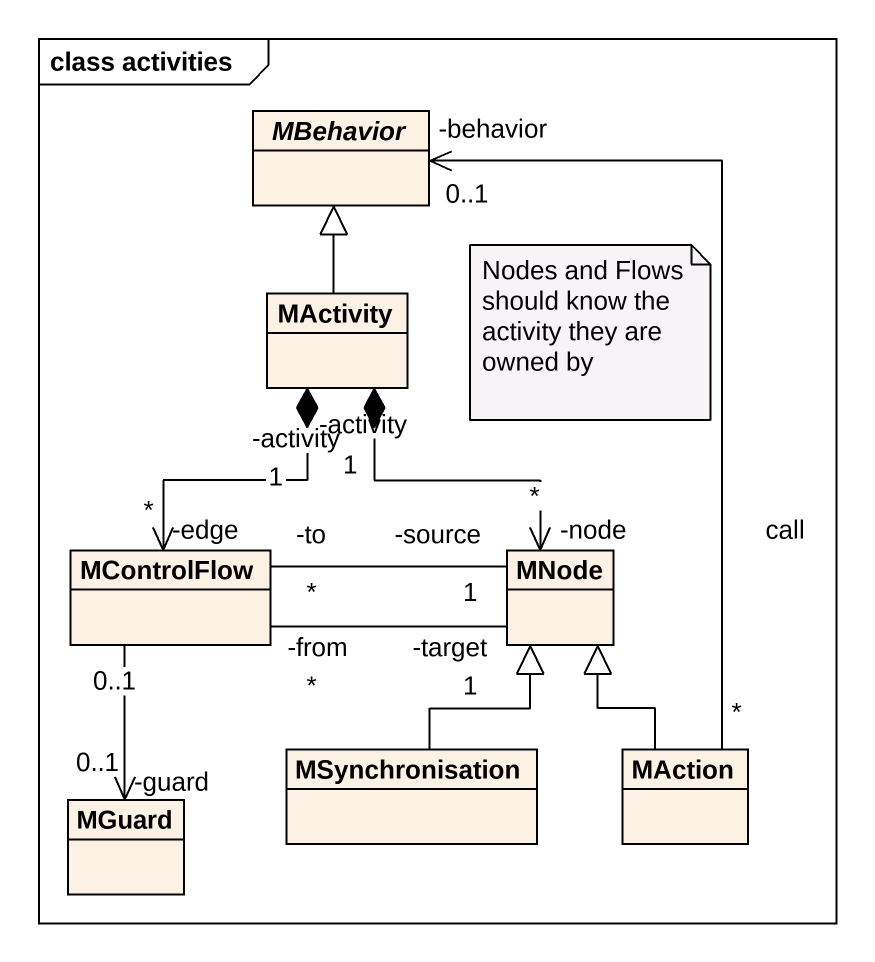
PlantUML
@startuml
mainframe class activities
hide circle
hide empty members
abstract class MBehavior
class MActivity
class MControlFlow
class MNode
class MSynchronisation
class MAction
class MGuard
MActivity -up-|> MBehavior
MActivity "-activity\n1" *--> "-edge\n*" MControlFlow
MActivity "-activity\n1" *--> "-node\n*" MNode
MControlFlow "-to\n*" -right- "-source\n1" MNode
MControlFlow "-from\n*" -right- "-target\n1" MNode
MSynchronisation -up-|> MNode
MAction "*" -up-> "-behavior\n0..1" MBehavior : call
MAction -up-|> MNode
MGuard "-guard\n0..1" <-up- "0..1" MControlFlow
note as N1
  Nodes and Flows should know the activity they are owned by
end note
@enduml
